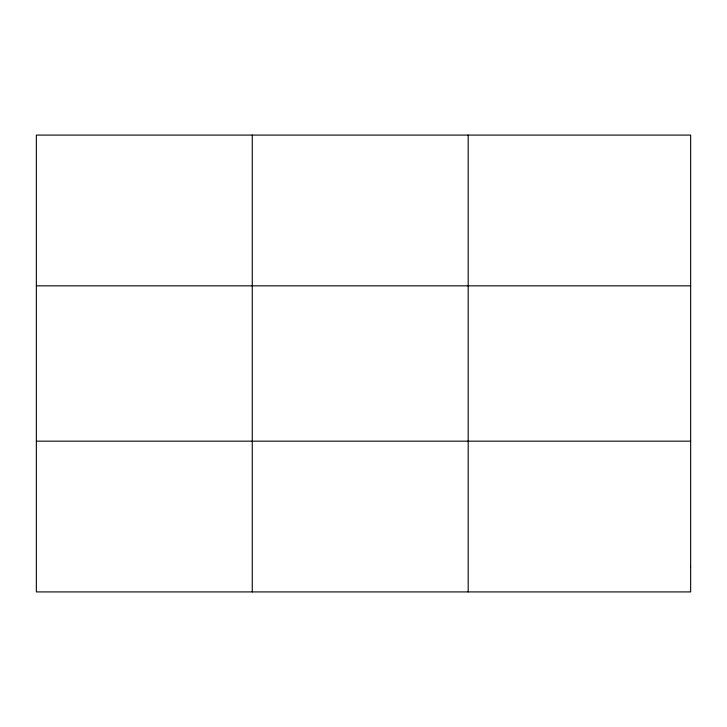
<?xml version="1.0" encoding="UTF-8"?>
<svg xmlns="http://www.w3.org/2000/svg" width="727" height="727" viewBox="0 0 727 727"><rect width="100%" height="100%" fill="white"/><g stroke="black" fill="none" stroke-linecap="round" stroke-linejoin="round"><path stroke-width="1.09" d="M252.269 135.086L252.269 591.914M468.188 135.086L468.188 591.914M36.35 285.838L690.65 285.838M36.35 441.162L690.65 441.162M690.65 566.787L690.65 591.914L36.35 591.914L36.35 135.086L690.65 135.086L690.65 566.787"/></g></svg>
